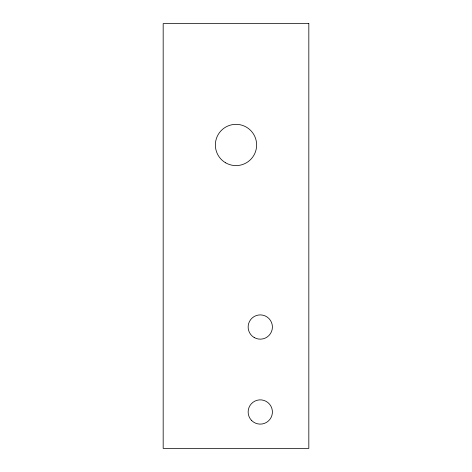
<?xml version="1.0" encoding="UTF-8"?>
<svg xmlns="http://www.w3.org/2000/svg" width="472" height="472" viewBox="0 0 472 472"><rect width="100%" height="100%" fill="white"/><g stroke="black" fill="none" stroke-linecap="round" stroke-linejoin="round"><path stroke-width="0.71" d="M308.824 23.6L163.176 23.6L163.176 448.4L308.824 448.4L308.824 23.6M251.694 420.57A12.136 12.136 0 0 0 271.996 415.13A12.136 12.136 0 0 0 257.134 400.268A12.136 12.136 0 0 0 251.694 420.57M254.207 337.539A12.136 12.136 0 0 0 272.409 327.031A12.136 12.136 0 0 0 254.207 316.517A12.136 12.136 0 0 0 254.207 337.539M225.681 162.84A20.632 20.632 0 0 0 256.632 144.969A20.632 20.632 0 0 0 225.681 127.104A20.632 20.632 0 0 0 225.681 162.84"/></g></svg>
